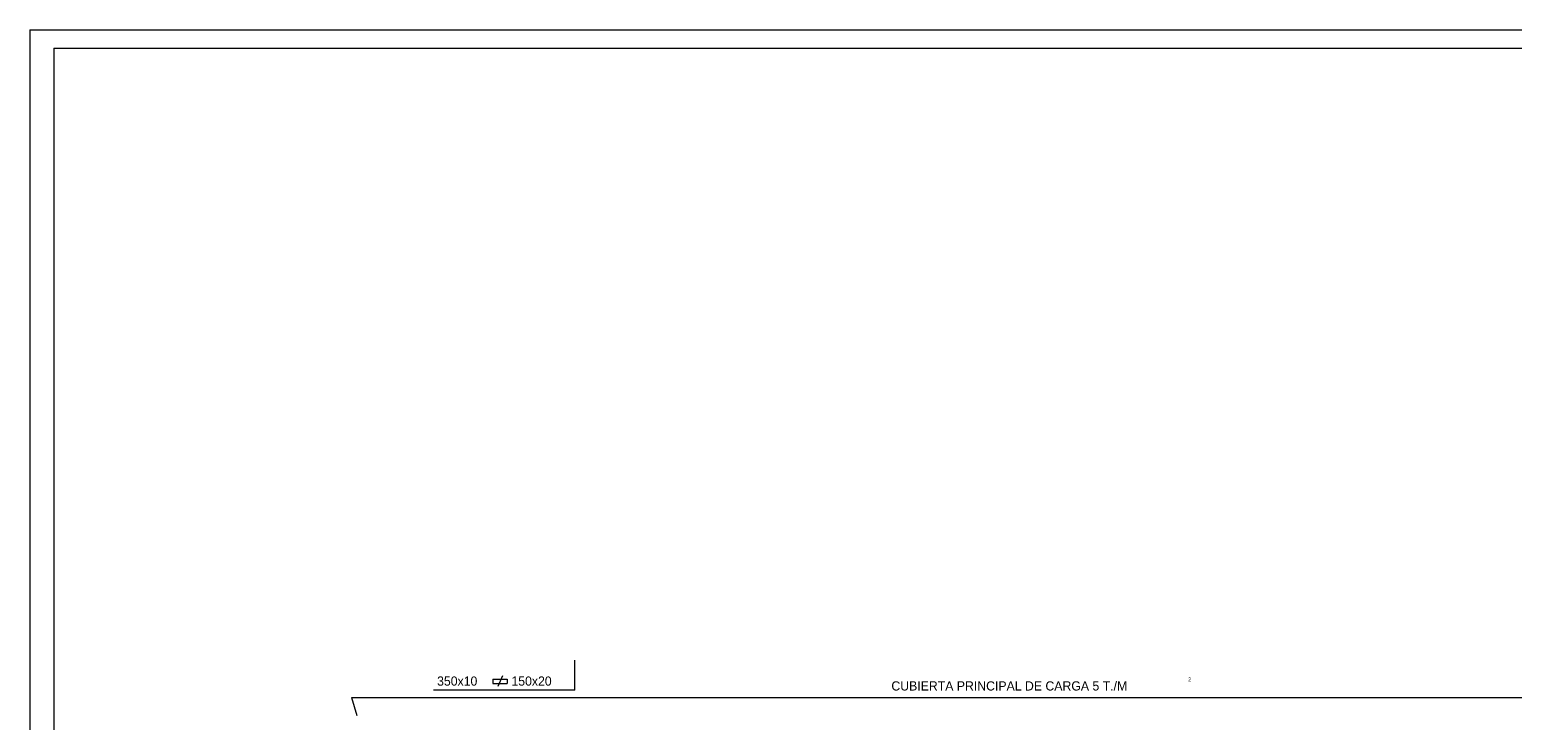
# Model space of a CAD drawing. Extents: x 14736 to 103911, y 8343 to 39843.
# Drawn here: x 14736 to 45102, y 25678 to 39843 of the extents above; entities that cross this region are included whole.
import ezdxf

# ---------------------------------------------------------------- set-up
doc = ezdxf.new("R2010")
doc.units = 0
doc.header["$LTSCALE"] = 20
doc.header["$MEASUREMENT"] = 0
doc.layers.get('0').update_dxf_attribs({"linetype": 'CONTINUOUS'})
doc.styles.get("Standard").update_dxf_attribs({"font": 'Gothic.TTF'})

msp = doc.modelspace()

# ---------------------------------------------------------------- linework, layer by layer
at = {"color": 3}
for p, q in [((14735.8149593, 39842.942215), (14735.8149593, 8342.942215)), ((14735.8149593, 39842.942215), (103910.8149593, 39842.942215)), ((24201.8405163, 26577.5935764), (24496.7006055, 26577.5935764)), ((24201.8405163, 26577.5935764), (24496.7006055, 26577.5935764)), ((24201.8405163, 26577.5935764), (24201.8405163, 26488.6355652)), ((24201.8405163, 26577.5935764), (24201.8405163, 26488.6355652)), ((24201.8405163, 26488.6355652), (24496.7006055, 26488.6355652)), ((24201.8405163, 26488.6355652), (24496.7006055, 26488.6355652)), ((24402.1228031, 26649.8717567), (24304.7634978, 26430.2570742)), ((24402.1228031, 26649.8717567), (24304.7634978, 26430.2570742)), ((24496.7006055, 26577.5935764), (24496.7006055, 26488.6355652)), ((24496.7006055, 26577.5935764), (24496.7006055, 26488.6355652))]:
    msp.add_line(p, q, dxfattribs=at)
at = {"color": 2}
for p, q in [((15228.359857, 39467.942215), (15228.359857, 8717.942215)), ((15228.359857, 39467.942215), (103535.8149593, 39467.942215)), ((21313.7716454, 26201.2607559), (21420.1585407, 25839.7635372))]:
    msp.add_line(p, q, dxfattribs=at)
at = {"color": 1}
for q in [(25878.3169177, 26964.2721551), (22989.2939999, 26353.1427615)]:
    msp.add_line((25878.3169177, 26353.1427615), q, dxfattribs=at)
at = {"color": 6}
msp.add_line((21313.7716454, 26201.2607559), (47546.6514761, 26201.2607559), dxfattribs=at)

# ---------------------------------------------------------------- texts
at = {"color": 3}
for s, height, p in [('350x10          150x20', 187.5, (23062.931596, 26446.1310232)), ('CUBIERTA PRINCIPAL DE CARGA 5 T./M', 187.5, (32349.0039534, 26347.0404345)), ('2', 80, (38414.6080346, 26533.053972))]:
    msp.add_text(s, height=height, dxfattribs=at).set_placement(p)

doc.saveas('drawing.dxf')
